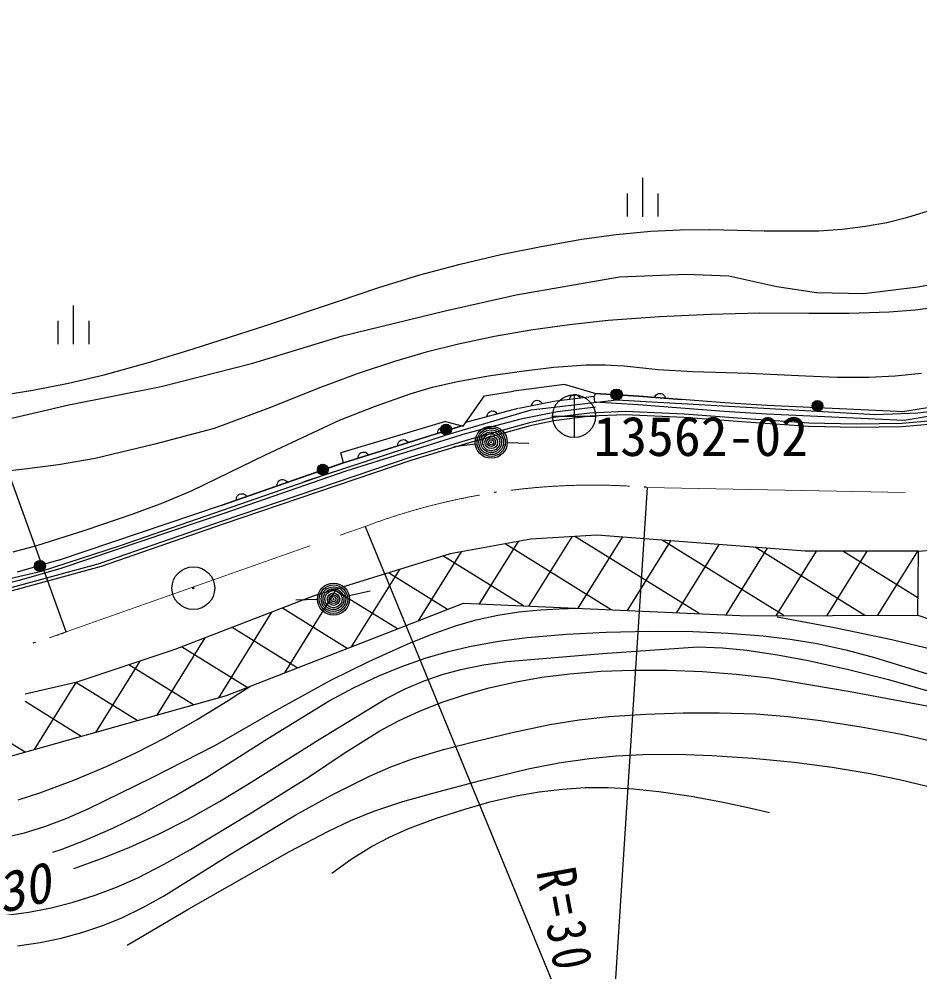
# Model space of a CAD drawing. Units: millimetres, scale not verified. Extents: x 67898 to 707898, y 1591 to 361591.
# Drawn here: x 401237 to 443106, y 224178 to 268451 of the extents above; entities that cross this region are included whole.
import ezdxf
from ezdxf.enums import TextEntityAlignment as Align

# ---------------------------------------------------------------- set-up
doc = ezdxf.new("R2010")
doc.units = ezdxf.units.MM
doc.header["$LTSCALE"] = 1000
doc.linetypes.add('CHAIN', pattern=[18.5, 12, -1.5, 3.5, -1.5])
for name, color, linetype, lineweight in [('M-BGD', 7, 'Continuous', 25), ('M-BMK', 2, 'CHAIN', 13), ('M-BMK-SRVR', 3, 'Continuous', 25)]:
    doc.layers.add(name, color=color, linetype=linetype, lineweight=lineweight)
doc.styles.add('ＭＳ ゴシック', font='')
doc.styles.get('ＭＳ ゴシック').set_extended_font_data('MS Gothic')

msp = doc.modelspace()

# ---------------------------------------------------------------- linework, layer by layer
at = {"layer": 'M-BGD'}
for p, q in [((403428, 239977), (393116, 268451)), ((430212, 261067), (430212, 259267)), ((429492, 260351), (429492, 259271)), ((430932, 260351), (430932, 259271)), ((442546, 259246), (443809, 259633)), ((440576, 258821), (441567, 259004)), ((441567, 259004), (442546, 259246)), ((428994, 258435), (430604, 258592)), ((430604, 258592), (431970, 258665)), ((431970, 258665), (433337, 258677)), ((433337, 258677), (435862, 258618)), ((435862, 258618), (438401, 258619)), ((438401, 258619), (439487, 258690)), ((439487, 258690), (440576, 258821)), ((425499, 257891), (427390, 258219)), ((427390, 258219), (428994, 258435)), ((423629, 257507), (425499, 257891)), ((421732, 257066), (423629, 257507)), ((419859, 256570), (421732, 257066)), ((417961, 255985), (419859, 256570)), ((424345, 255641), (429143, 256467)), ((429143, 256467), (432241, 256596)), ((432241, 256596), (434228, 256518)), ((434228, 256518), (436448, 256028)), ((416090, 255346), (417961, 255985)), ((436448, 256028), (438306, 255744)), ((440500, 255692), (443003, 256002)), ((443003, 256002), (444836, 256338)), ((421042, 254892), (424345, 255641)), ((438306, 255744), (440500, 255692)), ((403756, 255147), (403756, 253347)), ((412713, 254206), (416090, 255346)), ((444074, 255086), (442886, 254932)), ((416267, 253731), (421042, 254892)), ((431008, 254614), (428621, 254439)), ((433402, 254730), (431008, 254614)), ((435671, 254783), (433402, 254730)), ((437947, 254776), (435671, 254783)), ((439822, 254777), (437947, 254776)), ((441682, 254837), (439822, 254777)), ((442886, 254932), (441682, 254837)), ((403036, 254431), (403036, 253351)), ((404476, 254431), (404476, 253351)), ((409324, 253126), (412713, 254206)), ((426815, 254247), (425017, 253994)), ((428621, 254439), (426815, 254247)), ((412101, 252466), (416267, 253731)), ((423335, 253702), (421655, 253349)), ((425017, 253994), (423335, 253702)), ((421655, 253349), (420164, 252976)), ((407260, 252495), (409324, 253126)), ((420164, 252976), (418689, 252546)), ((405189, 251924), (407260, 252495)), ((407842, 251382), (412101, 252466)), ((418689, 252546), (416958, 251966)), ((426094, 252271), (427598, 252385)), ((427598, 252385), (428475, 252389)), ((428475, 252389), (429362, 252332)), ((403536, 251535), (405189, 251924)), ((416958, 251966), (415245, 251329)), ((423052, 251873), (424594, 252097)), ((424594, 252097), (426094, 252271)), ((429362, 252332), (430944, 252173)), ((430944, 252173), (432541, 252073)), ((432541, 252073), (435159, 252005)), ((435159, 252005), (437785, 251875)), ((441954, 251878), (443179, 252001)), ((401881, 251206), (403536, 251535)), ((420459, 251341), (421529, 251590)), ((421529, 251590), (423052, 251873)), ((437785, 251875), (439254, 251815)), ((439254, 251815), (440724, 251814)), ((440724, 251814), (441954, 251878)), ((400195, 250938), (401881, 251206)), ((403557, 250530), (407842, 251382)), ((415245, 251329), (412793, 250352)), ((417763, 250456), (419414, 251036)), ((419414, 251036), (420459, 251341)), ((422872, 250938), (424210, 251155)), ((426591, 251470), (424210, 251155)), ((428060, 251033), (426591, 251470)), ((428018, 251053), (427964, 250913)), ((428018, 251053), (430035, 250922)), ((430035, 250922), (428018, 251053)), ((449230, 251351), (442312, 250200)), ((421880, 249542), (422872, 250938)), ((426162, 250691), (424458, 250358)), ((427964, 250913), (426198, 250697)), ((427030, 250996), (427030, 249006)), ((427992, 250653), (427964, 250913)), ((430009, 250523), (427992, 250653)), ((430035, 250922), (432027, 250774)), ((432027, 250774), (430035, 250922)), ((434031, 250618), (432027, 250774)), ((436009, 250500), (434031, 250618)), ((449296, 250957), (442378, 249806)), ((400021, 249704), (403557, 250530)), ((412793, 250352), (410311, 249428)), ((416135, 249822), (417763, 250456)), ((424425, 250350), (421993, 249702)), ((426258, 250200), (424554, 249867)), ((428025, 250417), (426258, 250200)), ((429410, 250212), (427765, 250143)), ((432156, 250093), (429410, 250212)), ((431997, 250376), (430009, 250523)), ((434000, 250219), (431997, 250376)), ((435985, 250100), (434000, 250219)), ((442396, 250205), (436009, 250500)), ((412692, 248207), (416135, 249822)), ((421062, 249758), (416188, 248301)), ((421062, 249758), (421880, 249542)), ((424554, 249867), (421974, 249179)), ((426063, 249935), (424954, 249697)), ((426094, 249789), (424990, 249551)), ((426035, 250001), (428025, 250001)), ((427765, 250143), (426076, 249938)), ((427777, 249994), (426094, 249789)), ((429410, 250062), (427777, 249994)), ((432150, 249943), (429410, 250062)), ((435250, 249707), (432150, 249943)), ((435262, 249857), (432156, 250093)), ((437932, 249524), (435250, 249707)), ((437939, 249674), (435262, 249857)), ((442378, 249806), (435985, 250100)), ((443666, 249777), (442279, 249659)), ((410311, 249428), (407551, 248701)), ((416312, 247834), (421855, 249561)), ((421855, 249561), (416312, 247834)), ((424954, 249697), (422276, 248945)), ((424990, 249551), (422319, 248801)), ((440144, 249471), (437932, 249524)), ((440148, 249621), (437939, 249674)), ((442287, 249509), (440144, 249471)), ((442279, 249659), (440148, 249621)), ((443679, 249628), (442287, 249509)), ((415433, 247281), (421156, 249143)), ((421974, 249179), (416431, 247452)), ((422276, 248945), (419448, 248100)), ((407551, 248701), (404774, 248032)), ((422319, 248801), (419494, 247957)), ((422437, 248699), (421445, 248579)), ((423932, 248771), (424932, 248747)), ((404774, 248032), (403077, 247746)), ((409283, 246543), (412692, 248207)), ((419448, 248100), (410681, 245128)), ((419494, 247957), (410730, 244986)), ((416312, 247834), (416188, 248301)), ((401363, 247520), (396845, 247035)), ((403077, 247746), (401363, 247520)), ((410625, 245857), (416312, 247834)), ((416300, 247829), (410625, 245857)), ((416431, 247452), (410753, 245478)), ((414482, 246972), (415433, 247281)), ((430425, 246692), (428543, 217581)), ((407920, 245976), (409283, 246543)), ((410625, 245857), (403056, 243298)), ((406544, 245469), (407920, 245976)), ((410753, 245478), (403184, 242919)), ((404309, 244701), (406544, 245469)), ((410681, 245128), (404999, 243154)), ((410730, 244986), (405048, 243012)), ((417328, 244879), (428543, 217581)), ((402065, 243992), (404309, 244701)), ((426923, 244400), (424920, 241176)), ((428084, 244474), (425023, 244279)), ((432838, 240825), (427069, 244409)), ((437774, 243732), (428084, 244474)), ((400963, 243704), (402065, 243992)), ((425023, 244279), (421266, 243611)), ((424428, 244173), (422628, 241277)), ((428757, 241006), (423830, 244067)), ((429267, 244383), (427211, 241074)), ((431515, 244211), (429503, 240973)), ((436777, 240732), (431130, 244241)), ((433763, 244039), (431795, 240871)), ((443034, 243732), (445685, 243963)), ((421266, 243611), (414910, 241635)), ((421781, 243703), (419786, 240492)), ((424677, 241187), (420938, 243509)), ((436010, 243867), (434086, 240770)), ((440545, 240745), (435453, 243909)), ((438281, 243732), (436416, 240730)), ((443034, 243732), (437774, 243732)), ((440636, 243732), (438776, 240739)), ((443014, 241566), (439528, 243732)), ((442990, 243732), (441136, 240747)), ((443006, 240754), (443034, 243732)), ((405009, 243157), (398780, 241460)), ((403074, 243304), (401153, 242754)), ((405048, 243012), (398811, 241314)), ((403184, 242919), (401246, 242365)), ((418915, 242880), (416679, 239282)), ((421150, 241024), (418413, 242724)), ((401246, 242365), (399297, 241899)), ((415997, 241973), (413573, 238072)), ((418820, 240116), (415887, 241939)), ((416581, 241665), (417556, 241887)), ((414910, 241635), (408470, 239158)), ((410883, 237024), (421886, 241310)), ((415100, 241477), (414100, 241448)), ((421886, 241310), (435077, 240726)), ((412968, 240888), (410500, 236916)), ((416491, 239209), (413475, 241083)), ((423484, 240755), (424470, 240908)), ((424470, 240908), (425473, 241004)), ((425473, 241004), (426340, 241050)), ((426340, 241050), (427220, 241074)), ((421517, 240259), (422488, 240535)), ((422488, 240535), (423484, 240755)), ((435077, 240726), (443006, 240754)), ((436466, 240683), (439139, 240180)), ((443006, 240754), (444085, 240390)), ((414162, 238301), (411134, 240183)), ((420387, 239863), (421517, 240259)), ((426682, 239870), (428525, 239969)), ((428525, 239969), (430532, 240009)), ((430532, 240009), (432549, 239989)), ((432549, 239989), (434187, 239922)), ((439139, 240180), (441797, 239618)), ((409874, 239698), (407646, 236113)), ((419280, 239411), (420387, 239863)), ((422243, 239314), (423542, 239542)), ((423542, 239542), (424851, 239711)), ((424851, 239711), (426682, 239870)), ((434187, 239922), (435823, 239795)), ((435823, 239795), (437074, 239644)), ((437074, 239644), (438326, 239432)), ((441797, 239618), (444661, 238941)), ((408470, 239158), (403878, 237628)), ((411833, 237394), (408793, 239283)), ((417487, 238599), (419280, 239411)), ((421173, 239063), (422243, 239314)), ((428348, 238970), (432790, 239281)), ((432790, 239281), (433927, 239233)), ((433927, 239233), (435062, 239125)), ((435062, 239125), (436491, 238918)), ((438326, 239432), (439663, 239139)), ((439663, 239139), (440987, 238787)), ((419025, 238369), (420119, 238754)), ((420119, 238754), (421173, 239063)), ((423908, 238599), (428348, 238970)), ((436491, 238918), (437910, 238652)), ((437910, 238652), (439783, 238234)), ((440987, 238787), (444064, 237835)), ((406848, 238617), (404793, 235310)), ((409338, 236589), (406344, 238450)), ((415731, 237738), (417487, 238599)), ((417962, 237932), (419025, 238369)), ((420899, 237991), (421768, 238224)), ((421768, 238224), (422829, 238440)), ((422829, 238440), (423908, 238599)), ((428297, 238146), (429764, 238200)), ((429764, 238200), (431373, 238197)), ((431373, 238197), (432993, 238134)), ((439783, 238234), (441640, 237758)), ((416787, 237376), (417962, 237932)), ((420059, 237704), (420899, 237991)), ((424260, 237642), (425541, 237866)), ((425541, 237866), (426841, 238032)), ((426841, 238032), (428297, 238146)), ((432993, 238134), (434559, 238020)), ((434559, 238020), (436117, 237846)), ((436117, 237846), (439860, 237206)), ((441640, 237758), (445815, 236576)), ((403878, 237628), (401514, 237076)), ((403878, 237628), (401939, 234507)), ((406730, 235855), (403878, 237628)), ((411457, 237118), (411961, 237444)), ((413030, 236247), (415731, 237738)), ((415649, 236771), (416787, 237376)), ((418330, 236905), (419178, 237330)), ((419178, 237330), (420059, 237704)), ((421933, 237056), (423089, 237378)), ((423089, 237378), (424260, 237642)), ((399790, 233902), (410883, 237024)), ((410952, 236794), (411457, 237118)), ((415152, 234966), (418330, 236905)), ((420859, 236696), (421933, 237056)), ((439860, 237206), (443598, 236505)), ((404122, 235121), (401514, 236741)), ((409508, 235901), (410952, 236794)), ((412803, 235030), (415649, 236771)), ((419816, 236284), (420859, 236696)), ((410367, 234707), (413030, 236247)), ((418900, 235860), (419816, 236284)), ((427276, 235887), (428655, 236047)), ((428655, 236047), (430369, 236159)), ((430369, 236159), (432096, 236211)), ((432096, 236211), (433784, 236217)), ((433784, 236217), (435480, 236163)), ((435480, 236163), (436982, 236042)), ((436982, 236042), (438490, 235860)), ((401514, 234387), (399410, 235694)), ((408035, 235060), (409508, 235901)), ((418011, 235383), (418900, 235860)), ((424152, 235308), (425904, 235667)), ((425904, 235667), (427276, 235887)), ((438490, 235860), (440378, 235569)), ((440378, 235569), (442255, 235218)), ((416353, 234343), (418011, 235383)), ((422412, 234889), (424152, 235308)), ((442255, 235218), (443896, 234861)), ((406694, 234372), (408035, 235060)), ((407423, 233207), (410367, 234707)), ((409990, 233237), (412803, 235030)), ((412030, 232991), (415152, 234966)), ((420960, 234515), (422412, 234889)), ((405334, 233743), (406694, 234372)), ((414734, 233255), (416353, 234343)), ((419527, 234083), (420960, 234515)), ((427755, 234102), (428988, 234223)), ((428988, 234223), (430226, 234283)), ((430226, 234283), (431828, 234291)), ((431828, 234291), (433429, 234239)), ((433429, 234239), (435346, 234111)), ((418518, 233707), (419527, 234083)), ((424901, 233611), (426323, 233886)), ((426323, 233886), (427755, 234102)), ((435346, 234111), (437256, 233923)), ((437256, 233923), (439022, 233693)), ((403783, 233091), (405334, 233743)), ((417530, 233273), (418518, 233707)), ((422676, 233080), (424901, 233611)), ((439022, 233693), (440788, 233403)), ((440788, 233403), (442149, 233125)), ((402208, 232494), (403783, 233091)), ((404455, 231763), (407423, 233207)), ((408437, 232328), (409990, 233237)), ((410557, 232101), (412030, 232991)), ((411985, 231537), (414734, 233255)), ((415795, 232403), (417530, 233273)), ((420463, 232490), (422676, 233080)), ((442149, 233125), (443497, 232789)), ((401200, 232168), (402208, 232494)), ((419077, 232092), (420463, 232490)), ((424347, 232363), (425409, 232548)), ((425409, 232548), (426490, 232675)), ((426490, 232675), (427546, 232742)), ((427546, 232742), (428614, 232748)), ((428614, 232748), (429793, 232689)), ((429793, 232689), (430978, 232569)), ((430978, 232569), (432472, 232346)), ((406862, 231476), (408437, 232328)), ((409062, 231268), (410557, 232101)), ((414097, 231483), (415795, 232403)), ((417721, 231641), (419077, 232092)), ((421902, 231730), (423113, 232075)), ((423113, 232075), (424347, 232363)), ((432472, 232346), (433954, 232063)), ((433954, 232063), (435038, 231831)), ((403451, 231319), (404455, 231763)), ((416658, 231209), (417721, 231641)), ((420596, 231304), (421902, 231730)), ((435038, 231831), (436121, 231590)), ((402434, 230935), (403451, 231319)), ((405598, 230857), (406862, 231476)), ((407715, 230584), (409062, 231268)), ((409206, 229871), (411985, 231537)), ((411013, 229621), (414097, 231483)), ((415617, 230722), (416658, 231209)), ((419311, 230822), (420596, 231304)), ((401487, 230648), (402434, 230935)), ((404317, 230296), (405598, 230857)), ((413814, 229769), (415617, 230722)), ((418453, 230441), (419311, 230822)), ((400533, 230422), (401487, 230648)), ((403187, 229861), (404317, 230296)), ((406351, 229959), (407715, 230584)), ((417623, 230007), (418453, 230441)), ((402813, 229739), (403187, 229861)), ((405075, 229443), (406351, 229959)), ((407988, 229180), (409206, 229871)), ((416679, 229411), (417623, 230007)), ((403778, 228983), (405075, 229443)), ((407955, 227704), (411013, 229621)), ((412041, 228765), (413814, 229769)), ((415772, 228768), (416679, 229411)), ((406751, 228548), (407988, 229180)), ((405773, 228114), (406751, 228548)), ((409130, 227112), (412041, 228765)), ((404780, 227739), (405773, 228114)), ((403757, 227417), (404780, 227739)), ((406985, 227166), (407955, 227704)), ((401695, 226954), (402727, 227155)), ((402727, 227155), (403757, 227417)), ((405987, 226682), (406985, 227166)), ((400655, 226813), (401695, 226954)), ((405080, 226313), (405987, 226682)), ((406261, 225414), (409130, 227112)), ((404160, 226003), (405080, 226313)), ((403195, 225743), (404160, 226003)), ((401162, 225387), (402218, 225543)), ((402218, 225543), (403195, 225743))]:
    msp.add_line(p, q, dxfattribs=at)
for points in [[(429012, 250759), (441040, 250075), (443008, 250160), (444994, 250393), (446970, 250730), (448920, 251110), (450850, 251597), (454701, 252720), (456596, 253347)], [(428777, 251003), (428801, 251059), (428834, 251106), (428885, 251158), (428942, 251184), (429002, 251198), (429079, 251193), (429136, 251172), (429189, 251138), (429234, 251080), (429261, 251030), (429276, 250971)], [(430782, 250867), (430806, 250922), (430839, 250969), (430891, 251020), (430948, 251046), (431008, 251059), (431085, 251053), (431142, 251032), (431195, 250998), (431239, 250939), (431266, 250888), (431280, 250830)], [(421156, 249143), (425031, 250299), (429012, 250759)], [(425065, 250476), (425073, 250537), (425093, 250590), (425130, 250653), (425178, 250693), (425232, 250722), (425308, 250737), (425369, 250731), (425429, 250712), (425487, 250667), (425526, 250625), (425555, 250572)], [(426815, 250772), (426828, 250831), (426852, 250883), (426892, 250944), (426943, 250980), (426999, 251005), (427076, 251014), (427137, 251004), (427195, 250981), (427250, 250932), (427286, 250888), (427311, 250833)], [(422984, 249965), (422989, 250026), (423005, 250081), (423037, 250146), (423082, 250189), (423134, 250221), (423209, 250241), (423271, 250240), (423332, 250225), (423393, 250184), (423434, 250145), (423467, 250094)], [(420693, 249199), (420695, 249259), (420709, 249315), (420738, 249382), (420781, 249427), (420832, 249461), (420906, 249484), (420968, 249485), (421029, 249472), (421092, 249434), (421135, 249397), (421170, 249347)], [(418845, 248623), (418847, 248684), (418861, 248739), (418890, 248806), (418934, 248851), (418985, 248885), (419059, 248908), (419120, 248909), (419181, 248897), (419244, 248859), (419287, 248821), (419322, 248772)], [(416997, 248047), (416999, 248108), (417013, 248163), (417042, 248230), (417086, 248275), (417137, 248309), (417211, 248332), (417272, 248333), (417334, 248321), (417396, 248283), (417440, 248245), (417475, 248196)], [(415128, 247422), (415128, 247483), (415140, 247539), (415167, 247606), (415209, 247653), (415259, 247689), (415332, 247714), (415394, 247717), (415455, 247706), (415519, 247671), (415564, 247634), (415600, 247586)], [(402274, 242804), (405951, 243992), (415433, 247281)], [(413233, 246763), (413233, 246824), (413245, 246880), (413272, 246948), (413314, 246994), (413364, 247030), (413437, 247055), (413498, 247058), (413560, 247048), (413624, 247012), (413668, 246976), (413705, 246927)], [(365711, 246387), (369336, 244726), (372567, 243774), (374526, 243332), (378464, 242632), (384404, 241769), (388372, 241326), (390363, 241246), (392363, 241225), (394347, 241327), (396343, 241557), (398317, 241880), (402274, 242804)], [(411337, 246104), (411337, 246165), (411349, 246221), (411376, 246289), (411418, 246335), (411468, 246371), (411541, 246396), (411602, 246399), (411664, 246389), (411728, 246353), (411773, 246317), (411809, 246269)]]:
    msp.add_lwpolyline(points, dxfattribs=at)
for centre, radius in [((428984, 251006), 249), ((428984, 251006), 220), ((429026, 251007), 249), ((428984, 251006), 191), ((429026, 251007), 220), ((428984, 251006), 161), ((429026, 251007), 191), ((428984, 251006), 132), ((429026, 251007), 161), ((428984, 251006), 97.5), ((429026, 251007), 132), ((428984, 251006), 67.5), ((429026, 251007), 97.5), ((428984, 251006), 38.8), ((429026, 251007), 67.5), ((429026, 251007), 38.8), ((427030, 250001), 995), ((428984, 251006), 7.5), ((429026, 251007), 7.5), ((438347, 250477), 249), ((438347, 250477), 220), ((438347, 250477), 191), ((438347, 250477), 161), ((438347, 250477), 132), ((438347, 250477), 97.5), ((438347, 250477), 67.5), ((438347, 250477), 38.8), ((438347, 250477), 7.5), ((421079, 249380), 249), ((421085, 249381), 249), ((421079, 249380), 220), ((421085, 249381), 220), ((421079, 249380), 191), ((421085, 249381), 191), ((421079, 249380), 161), ((421085, 249381), 161), ((421079, 249380), 132), ((421085, 249381), 132), ((421079, 249380), 97.5), ((421085, 249381), 97.5), ((421079, 249380), 67.5), ((421085, 249381), 67.5), ((421079, 249380), 38.8), ((421085, 249381), 38.8), ((421079, 249380), 7.5), ((421085, 249381), 7.5), ((423182, 248789), 746), ((423182, 248789), 660), ((423182, 248789), 574), ((423182, 248789), 484), ((423182, 248789), 398), ((423182, 248789), 292), ((423182, 248789), 202), ((423182, 248789), 116), ((423182, 248789), 22.5), ((415352, 247516), 249), ((415356, 247518), 249), ((415352, 247516), 220), ((415356, 247518), 220), ((415352, 247516), 191), ((415356, 247518), 191), ((415352, 247516), 161), ((415356, 247518), 161), ((415352, 247516), 132), ((415356, 247518), 132), ((415352, 247516), 97.5), ((415356, 247518), 97.5), ((415352, 247516), 67.5), ((415356, 247518), 67.5), ((415352, 247516), 38.8), ((415356, 247518), 38.8), ((415352, 247516), 7.5), ((415356, 247518), 7.5), ((402197, 243041), 249), ((402217, 243046), 249), ((402197, 243041), 220), ((402217, 243046), 220), ((402197, 243041), 191), ((402217, 243046), 191), ((402197, 243041), 161), ((402217, 243046), 161), ((402197, 243041), 132), ((402217, 243046), 132), ((402197, 243041), 97.5), ((402217, 243046), 97.5), ((402197, 243041), 67.5), ((402217, 243046), 67.5), ((402197, 243041), 38.8), ((402217, 243046), 38.8), ((402197, 243041), 7.5), ((402217, 243046), 7.5), ((415850, 241499), 746), ((415850, 241499), 660), ((415850, 241499), 574), ((415850, 241499), 484), ((415850, 241499), 398), ((415850, 241499), 292), ((415850, 241499), 202), ((415850, 241499), 116), ((415850, 241499), 22.5)]:
    msp.add_circle(centre, radius, dxfattribs=at)
for centre, radius, start, end in [((427898, 216733), 30065, 85.2148, 85.4335), ((427898, 216733), 30065, 98.5549, 98.7736), ((393214, 267918), 29749, 286.9544, 287.1754)]:
    msp.add_arc(centre, radius, start, end, dxfattribs=at)
at = {"layer": 'M-BMK'}
for p, q in [((430425, 246692), (444349, 246410)), ((403428, 239977), (417328, 244879))]:
    msp.add_line(p, q, dxfattribs=at)
for centre, radius, start, end in [((427898, 216733), 30065, 86.7457, 97.2428), ((427898, 216733), 30065, 100.0857, 110.5828), ((393214, 267918), 29749, 288.5015, 290.0803)]:
    msp.add_arc(centre, radius, start, end, dxfattribs=at)
at = {"layer": 'M-BMK-SRVR'}
for radius in [995, 30]:
    msp.add_circle((409338, 242008), radius, dxfattribs=at)

# ---------------------------------------------------------------- texts
at = {"layer": 'M-BGD', "style": 'ＭＳ ゴシック'}
msp.add_text('13562-02', height=1833, dxfattribs=at).set_placement((427930, 247601), align=Align.BOTTOM_LEFT)
at = {"layer": 'M-BGD', "style": 'ＭＳ ゴシック', "oblique": 15}
msp.add_text('30', height=1833, rotation=14.4, dxfattribs=at).set_placement((400559, 226356), align=Align.BOTTOM_LEFT)
at = {"layer": 'M-BGD', "insert": (425244, 228833), "char_height": 1833, "attachment_point": 7, "rotation": 280.4, "style": 'ＭＳ ゴシック'}
msp.add_mtext('\\T1.25;\\W0.8;R=30', dxfattribs=at)

doc.saveas('drawing.dxf')
